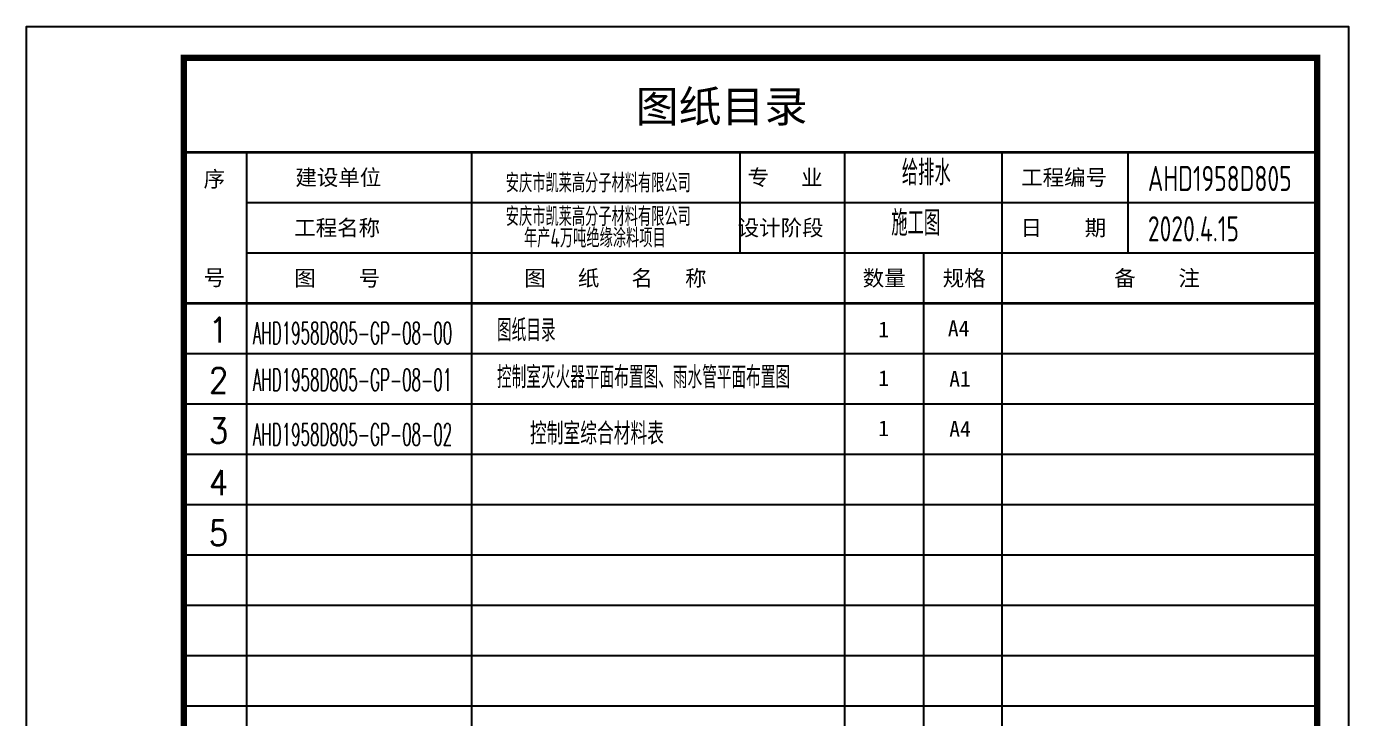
# Model space of a CAD drawing. Extents: x 5205853 to 5320510, y -422737 to -363337.
# Drawn here: x 5205853 to 5226853, y -374337 to -363337 of the extents above; entities that cross this region are included whole.
import ezdxf
from ezdxf.enums import TextEntityAlignment as Align

# ---------------------------------------------------------------- set-up
doc = ezdxf.new("R2010")
doc.units = 0
doc.header["$LTSCALE"] = 1000
doc.header["$MEASUREMENT"] = 0
doc.layers.get('0').update_dxf_attribs({"linetype": 'CONTINUOUS'})
for name, color, linetype in [('AXIS', 3, 'CONTINUOUS'), ('DIM_SYMB', 3, 'CONTINUOUS'), ('TEXT', 7, 'CONTINUOUS'), ('图框', 255, 'CONTINUOUS')]:
    doc.layers.add(name, color=color, linetype=linetype)
doc.styles.add('-宋体', font='', dxfattribs={"width": 0.8})
doc.styles.add('DIM_FONT', font='SIMPLEX', dxfattribs={"width": 0.7, "bigfont": 'GBCBIG'})
doc.styles.add('sceie', font='sceie.shx', dxfattribs={"bigfont": 'sceic.shx'})
doc.styles.add('TSSD_Rein', font='Tssdeng.shx', dxfattribs={"width": 0.7, "bigfont": 'hztxt.shx'})
doc.styles.add('宋体', font='', dxfattribs={"width": 0.7})
doc.styles.get('-宋体').set_extended_font_data('SimSun')
doc.styles.get('宋体').set_extended_font_data('SimSun')

msp = doc.modelspace()

# ---------------------------------------------------------------- linework, layer by layer
at = {"color": 0}
for p, q in [((5209352.9, -385337.3), (5209352.9, -365337.3)), ((5212927.6, -385337.3), (5212927.6, -365337.3)), ((5217186.5, -365337.3), (5217186.5, -366937.3)), ((5218852.9, -385337.3), (5218852.9, -365337.3)), ((5221352.9, -385337.3), (5221352.9, -365337.3)), ((5223352.9, -366937.3), (5223352.9, -365337.3)), ((5209352.9, -366137.3), (5226352.9, -366137.3)), ((5209352.9, -366937.3), (5226352.9, -366937.3)), ((5220102.9, -366937.3), (5220102.9, -385337.3)), ((5208352.9, -368537.3), (5226352.9, -368537.3)), ((5208352.9, -369337.3), (5226352.9, -369337.3)), ((5208352.9, -370137.3), (5226352.9, -370137.3)), ((5208352.9, -370937.3), (5226352.9, -370937.3)), ((5208352.9, -371737.3), (5226352.9, -371737.3)), ((5208352.9, -372537.3), (5226352.9, -372537.3)), ((5208352.9, -373337.3), (5226352.9, -373337.3)), ((5208352.9, -374137.3), (5226352.9, -374137.3))]:
    msp.add_line(p, q, dxfattribs=at)
at = {"color": 0, "const_width": 40}
for points in [[(5208352.9, -365337.3), (5226352.9, -365337.3)], [(5208352.9, -367737.3), (5226352.9, -367737.3)]]:
    msp.add_lwpolyline(points, dxfattribs=at)
at = {"layer": '图框', "color": 0}
msp.add_lwpolyline([(5205852.9, -393037.3), (5205852.9, -363337.3), (5226852.9, -363337.3), (5226852.9, -393037.3)], close=True, dxfattribs=at)
at = {"layer": '图框', "color": 0, "const_width": 100}
msp.add_lwpolyline([(5208352.9, -392537.3), (5226352.9, -392537.3), (5226352.9, -363837.3), (5208352.9, -363837.3)], close=True, dxfattribs=at)

# ---------------------------------------------------------------- texts
at = {"color": 0}
for s, height, style, p in [('图纸目录', 500, '-宋体', (5215529.7, -364857.3)), ('建设单位', 250, '宋体', (5210124.9, -365862.3)), (' 专   业', 250, '宋体', (5217136.9, -365862.3)), ('工程编号', 250, '宋体', (5221652.9, -365862.3)), ('工程名称', 250, '宋体', (5210106.3, -366662.3)), ('设计阶段', 250, '宋体', (5217149.4, -366662.3)), ('日    期', 250, '宋体', (5221640.7, -366662.3)), ('图    号', 250, '宋体', (5210108.4, -367462.3)), ('图   纸   名   称', 250, '宋体', (5213760.8, -367462.3)), ('数量', 250, '宋体', (5219136.5, -367462.3)), ('规格', 250, '宋体', (5220407.2, -367462.3)), ('备    注', 250, '宋体', (5223130, -367462.3))]:
    msp.add_text(s, height=height, dxfattribs=dict(at, style=style)).set_placement(p)
at = {"color": 0, "style": '宋体'}
for s, p in [('序', (5208837.9, -365757.3)), ('号', (5208837.9, -367332.3))]:
    msp.add_text(s, height=250, dxfattribs=at).set_placement(p, align=Align.MIDDLE)
at = {"style": 'sceie', "width": 0.8}
for s, p in [('AHD1958D805', (5223665.5, -365953.7)), ('2020.4.15', (5223665.5, -366753.7))]:
    msp.add_text(s, height=400, dxfattribs=at).set_placement(p)
at = {"layer": 'AXIS', "style": 'TSSD_Rein', "width": 0.7}
for s, p in [('安庆市凯莱高分子材料有限公司', (5214936.5, -365809.7)), ('安庆市凯莱高分子材料有限公司', (5214936.5, -366343.1)), ('年产4万吨绝缘涂料项目', (5214881.3, -366682.8))]:
    msp.add_text(s, height=300, dxfattribs=at).set_placement(p, align=Align.MIDDLE)
at = {"layer": 'DIM_SYMB', "color": 7, "style": 'DIM_FONT'}
for s, height, width, p in [('给排水', 400, 0.9, (5219756.9, -365862.3)), ('施工图', 400, 0.9, (5219589.4, -366662.3)), ('AHD1958D805-GP-08-00', 350, 0.5, (5209450.3, -368385.1)), ('AHD1958D805-GP-08-01', 350, 0.5, (5209450.3, -369128.4)), ('AHD1958D805-GP-08-02', 350, 0.5, (5209450.3, -369995.9))]:
    msp.add_text(s, height=height, dxfattribs=dict(at, width=width)).set_placement(p)
at = {"layer": 'DIM_SYMB', "color": 7, "style": 'DIM_FONT', "width": 0.9}
for s, p in [('1', (5208903.8, -368161.8)), ('2', (5208903.8, -368961.8)), ('3', (5208903.8, -369761.8)), ('4', (5208903.8, -370587.3)), ('5', (5208903.8, -371387.3))]:
    msp.add_text(s, height=400, dxfattribs=at).set_placement(p, align=Align.MIDDLE)
at = {"layer": 'TEXT', "color": 0, "style": 'sceie', "width": 0.7}
for s, p in [('图纸目录', (5213326.9, -368341.6)), ('控制室灭火器平面布置图、雨水管平面布置图', (5213326.9, -369088.6))]:
    msp.add_text(s, height=350, dxfattribs=at).set_placement(p)
at = {"layer": 'TEXT', "color": 7, "style": '宋体'}
for s, p in [('1', (5219382.1, -368277.8)), ('A4', (5220489.2, -368260.7)), ('1', (5219382.1, -369053.2)), ('A1', (5220511.3, -369062.8)), ('1', (5219382.1, -369848.9)), ('A4', (5220511.3, -369858.5))]:
    msp.add_text(s, height=250, dxfattribs=at).set_placement(p)
at = {"layer": 'TEXT', "color": 0, "style": 'sceie', "width": 0.8}
msp.add_text('控制室综合材料表', height=350, dxfattribs=at).set_placement((5214915.2, -369788.2), align=Align.MIDDLE)

doc.saveas('drawing.dxf')
